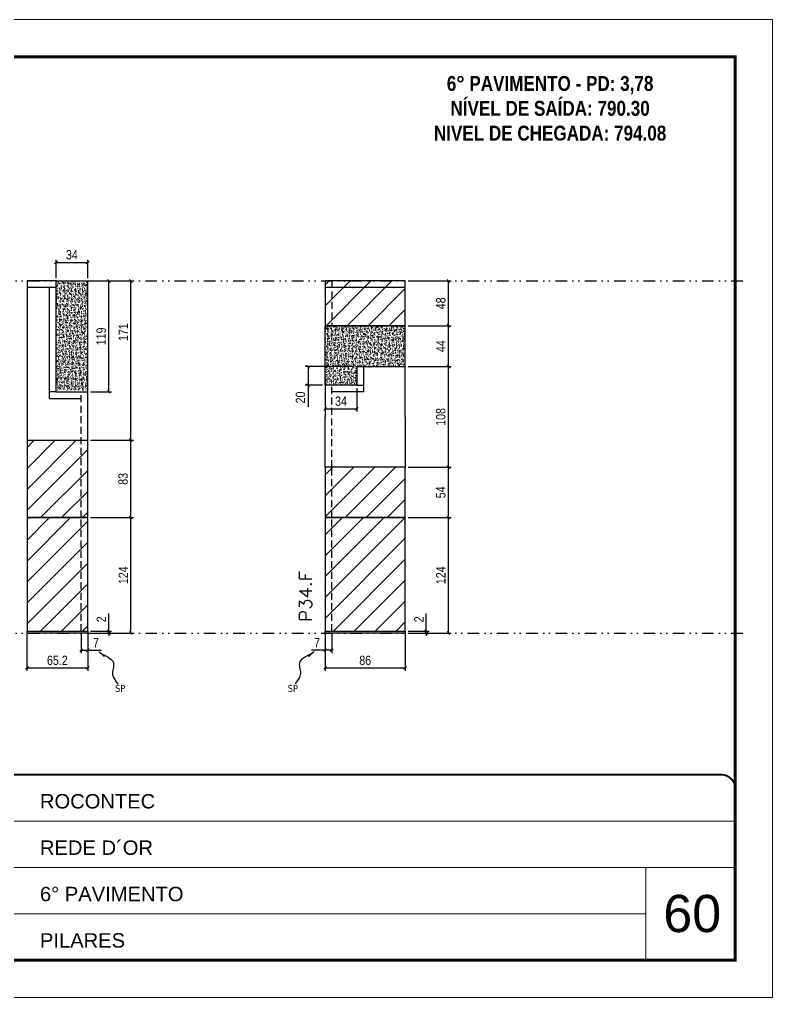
# Model space of a CAD drawing. Extents: x 28748 to 35002, y 14885 to 43501.
# Drawn here: x 34194 to 35002, y 26371 to 27421 of the extents above; entities that cross this region are included whole.
import ezdxf

# ---------------------------------------------------------------- set-up
doc = ezdxf.new("R2010")
doc.units = 0
for name, pattern in [('CONTINUO', [0]), ('DASHED', [0.75, 0.5, -0.25]), ('DIVIDE2', [0.625, 0.25, -0.125, 0, -0.125, 0, -0.125]), ('HIDDEN', [0.375, 0.25, -0.125])]:
    doc.linetypes.add(name, pattern=pattern)
for name, color, linetype, lineweight in [('CARIMBO', 255, 'Continuous', 9), ('Folhas', 255, 'Continuous', 9), ('Hachura', 251, 'Continuous', 9), ('SARRAFO DE PRESSAO', 251, 'DASHED', 9), ('Texto Seção', 7, 'Continuous', 15)]:
    doc.layers.add(name, color=color, linetype=linetype, lineweight=lineweight)
for name, color, linetype in [('COTA', 241, 'Continuous'), ('NOMENCLATURA', 7, 'Continuous'), ('Nível', 160, 'Continuous'), ('Painéis', 200, 'Continuous'), ('SARR_2.2x7', 40, 'Continuous'), ('Sarrafo de Pressão', 42, 'HIDDEN'), ('texto', 7, 'Continuous')]:
    doc.layers.add(name, color=color, linetype=linetype)
doc.styles.add('ARIAL', font='arial.ttf')
doc.styles.add('COTA TECNICA', font='techl___.ttf', dxfattribs={"height": 10})
doc.styles.add('COTA TECNICA-50', font='techl___.ttf', dxfattribs={"height": 10})
doc.styles.add('REGUA-120', font='ROMANS.shx', dxfattribs={"height": 15})
doc.styles.add('ROMANC', font='techb___.ttf', dxfattribs={"height": 2.5})
doc.styles.get("Standard").update_dxf_attribs({"font": 'arial.ttf'})
doc.dimstyles.new('COTA PAINEL-50', dxfattribs={"dimtxt": 10, "dimasz": 3, "dimexe": 3, "dimexo": 3, "dimgap": 3, "dimtad": 1, "dimdec": 1, "dimzin": 12, "dimdsep": 46, "dimtxsty": 'COTA TECNICA-50', "dimblk1": 'OBLIQUE', "dimblk2": 'OBLIQUE', "dimsah": 1, "dimcen": 0.9, "dimclrd": 4, "dimclre": 4, "dimclrt": 240, "dimadec": 1, "dimazin": 3, "dimtfac": 1, "dimtdec": 1, "dimtmove": 0, "dimatfit": 3, "dimfxl": 1, "dimtolj": 1, "dimtzin": 12, "dimarcsym": 0})
doc.dimstyles.new('PAINEL', dxfattribs={"dimtxt": 10, "dimasz": 3, "dimexe": 3, "dimexo": 3, "dimgap": 3, "dimtad": 1, "dimdec": 1, "dimzin": 12, "dimdsep": 46, "dimtxsty": 'COTA TECNICA', "dimblk1": 'OBLIQUE', "dimblk2": 'OBLIQUE', "dimsah": 1, "dimcen": 0.9, "dimclrd": 4, "dimclre": 4, "dimclrt": 240, "dimadec": 1, "dimazin": 3, "dimtfac": 1, "dimtdec": 1, "dimtmove": 0, "dimatfit": 3, "dimfxl": 1, "dimtolj": 1, "dimtzin": 12, "dimarcsym": 0})
doc.dimstyles.get("Standard").update_dxf_attribs({"dimtxt": 0.18, "dimasz": 0.18, "dimexe": 0.18, "dimexo": 0.0625, "dimgap": 0.09, "dimtad": 0, "dimtih": 1, "dimtoh": 1, "dimdec": 4, "dimzin": 0, "dimdsep": 46, "dimtxsty": 'Standard', "dimcen": 0.09, "dimadec": 0, "dimazin": 0, "dimtfac": 1, "dimtdec": 4, "dimtofl": 0, "dimtmove": 0, "dimatfit": 3, "dimfxl": 1, "dimtolj": 1, "dimtzin": 0, "dimarcsym": 0})
pattern_1 = [(45, (-97089.158, -2076.637), (-11.2253202, 11.2253202), [])]

# ---------------------------------------------------------------- blocks, each defined once
blk = doc.blocks.new('9999999999')
at = {"color": 30, "linetype": 'CONTINUO'}
for p, q in [((98564.6, 34379.6), (99584, 34379.6)), ((98564.6, 34329.8), (99488, 34329.8)), ((99584, 34329.8), (99488, 34329.8)), ((99488, 34329.8), (99488, 34230.2)), ((98564.6, 34280), (99488, 34280))]:
    blk.add_line(p, q, dxfattribs=at)
at = {"color": 30, "linetype": 'CONTINUO', "const_width": 2}
blk.add_lwpolyline([(99584, 34230.2), (99584, 34414.4, 0.414214), (99569, 34429.4), (98229, 34429.4, 0.414214), (98214, 34414.4), (98214, 34245.2, 0.414214), (98229, 34230.2), (99584, 34230.2)], format="xyb", dxfattribs=at)
at = {"layer": 'Folhas'}
blk.add_lwpolyline([(98139, 34190.2), (99624, 34190.2), (99624, 35240.2), (98139, 35240.2)], close=True, dxfattribs=at)
at = {"layer": 'Folhas', "color": 30, "const_width": 3}
blk.add_lwpolyline([(98214, 34230.2), (99584, 34230.2), (99584, 35200.2), (98214, 35200.2)], close=True, dxfattribs=at)
at = {"color": 7, "linetype": 'Continuous', "ltscale": 5, "style": 'ARIAL'}
for s, height, p in [('ROCONTEC', 15.48, (98837.7, 34393.1)), ('REDE D´OR', 15.48, (98837.7, 34343.3)), ('6° PAVIMENTO', 15.483, (98837.7, 34293.5)), ('PILARES', 15.48, (98837.7, 34243.7))]:
    blk.add_text(s, height=height, dxfattribs=at).set_placement(p)
blk = doc.blocks.new('_Oblique')
at = {"color": 0, "linetype": 'ByBlock', "lineweight": -2}
blk.add_line((-0.5, -0.5), (0.5, 0.5), dxfattribs=at)
blk = doc.blocks.new('*D1189')
at = {"layer": 'COTA', "color": 4, "lineweight": -2, "transparency": 16777216}
for p, q in [((34201.6, 26761), (34201.6, 26721.5)), ((34266.8, 26761), (34266.8, 26721.5)), ((34201.6, 26724.5), (34266.8, 26724.5))]:
    blk.add_line(p, q, dxfattribs=at)
at = {"layer": 'Defpoints', "color": 0, "transparency": 16777216}
for p in [(34201.6, 26764), (34266.8, 26764), (34266.8, 26724.5)]:
    blk.add_point(p, dxfattribs=at)
at = {"layer": 'COTA', "color": 4, "lineweight": -2, "transparency": 16777216, "xscale": 3, "yscale": 3, "zscale": 3, "rotation": 180}
blk.add_blockref('_Oblique', (34201.6, 26724.5), dxfattribs=at)
at = {"layer": 'COTA', "color": 4, "lineweight": -2, "transparency": 16777216, "xscale": 3, "yscale": 3, "zscale": 3}
blk.add_blockref('_Oblique', (34266.8, 26724.5), dxfattribs=at)
at = {"layer": 'COTA', "color": 240, "transparency": 16777216, "insert": (34234.2, 26732.6), "char_height": 10, "attachment_point": 5, "style": 'COTA TECNICA'}
blk.add_mtext('\\A1;65.2', dxfattribs=at)
blk = doc.blocks.new('*D1190')
at = {"layer": 'COTA', "color": 4, "lineweight": -2, "transparency": 16777216}
for p, q in [((34269.8, 27140), (34316.1, 27140)), ((34313.1, 26969), (34313.1, 27140)), ((34269.8, 26969), (34316.1, 26969))]:
    blk.add_line(p, q, dxfattribs=at)
at = {"layer": 'Defpoints', "color": 0, "transparency": 16777216}
for p in [(34266.8, 27140), (34313.1, 27140), (34266.8, 26969)]:
    blk.add_point(p, dxfattribs=at)
at = {"layer": 'COTA', "color": 4, "lineweight": -2, "transparency": 16777216, "xscale": 3, "yscale": 3, "zscale": 3}
for p, rotation in [((34313.1, 27140), 90), ((34313.1, 26969), 270)]:
    blk.add_blockref('_Oblique', p, dxfattribs=dict(at, rotation=rotation))
at = {"layer": 'COTA', "color": 240, "transparency": 16777216, "insert": (34305, 27085), "char_height": 10, "attachment_point": 5, "rotation": 90, "style": 'COTA TECNICA'}
blk.add_mtext('\\A1;171', dxfattribs=at)
blk = doc.blocks.new('*D1191')
at = {"layer": 'COTA', "color": 4, "lineweight": -2, "transparency": 16777216}
for p, q in [((34259.8, 26761), (34259.8, 26740.5)), ((34266.8, 26759), (34266.8, 26740.5)), ((34259.8, 26743.5), (34266.8, 26743.5)), ((34266.8, 26743.5), (34281.6, 26743.5))]:
    blk.add_line(p, q, dxfattribs=at)
at = {"layer": 'Defpoints', "color": 0, "transparency": 16777216}
for p in [(34259.8, 26764), (34266.8, 26762), (34266.8, 26743.5)]:
    blk.add_point(p, dxfattribs=at)
at = {"layer": 'COTA', "color": 4, "lineweight": -2, "transparency": 16777216, "xscale": 3, "yscale": 3, "zscale": 3, "rotation": 180}
blk.add_blockref('_Oblique', (34259.8, 26743.5), dxfattribs=at)
at = {"layer": 'COTA', "color": 4, "lineweight": -2, "transparency": 16777216, "xscale": 3, "yscale": 3, "zscale": 3}
blk.add_blockref('_Oblique', (34266.8, 26743.5), dxfattribs=at)
at = {"layer": 'COTA', "color": 240, "transparency": 16777216, "insert": (34275.7, 26751.5), "char_height": 10, "attachment_point": 5, "style": 'COTA TECNICA-50'}
blk.add_mtext('\\A1;7', dxfattribs=at)
blk = doc.blocks.new('*D1192')
at = {"layer": 'COTA', "color": 4, "lineweight": -2, "transparency": 16777216}
for p, q in [((34269.8, 26886), (34316.1, 26886)), ((34313.1, 26762), (34313.1, 26886)), ((34269.8, 26762), (34316.1, 26762))]:
    blk.add_line(p, q, dxfattribs=at)
at = {"layer": 'Defpoints', "color": 0, "transparency": 16777216}
for p in [(34266.8, 26886), (34313.1, 26886), (34266.8, 26762)]:
    blk.add_point(p, dxfattribs=at)
at = {"layer": 'COTA', "color": 4, "lineweight": -2, "transparency": 16777216, "xscale": 3, "yscale": 3, "zscale": 3}
for p, rotation in [((34313.1, 26886), 90), ((34313.1, 26762), 270)]:
    blk.add_blockref('_Oblique', p, dxfattribs=dict(at, rotation=rotation))
at = {"layer": 'COTA', "color": 240, "transparency": 16777216, "insert": (34305, 26824), "char_height": 10, "attachment_point": 5, "rotation": 90, "style": 'COTA TECNICA-50'}
blk.add_mtext('\\A1;124', dxfattribs=at)
blk = doc.blocks.new('*D1193')
at = {"layer": 'COTA', "color": 4, "lineweight": -2, "transparency": 16777216}
for p, q in [((34289.4, 26764), (34289.4, 26782.8)), ((34269.8, 26764), (34292.4, 26764)), ((34269.8, 26762), (34292.4, 26762)), ((34289.4, 26762), (34289.4, 26764)), ((34289.4, 26762), (34289.4, 26759))]:
    blk.add_line(p, q, dxfattribs=at)
at = {"layer": 'Defpoints', "color": 0, "transparency": 16777216}
for p in [(34266.8, 26764), (34266.8, 26762), (34289.4, 26762)]:
    blk.add_point(p, dxfattribs=at)
at = {"layer": 'COTA', "color": 4, "lineweight": -2, "transparency": 16777216, "xscale": 3, "yscale": 3, "zscale": 3}
for p, rotation in [((34289.4, 26764), 270), ((34289.4, 26762), 90)]:
    blk.add_blockref('_Oblique', p, dxfattribs=dict(at, rotation=rotation))
at = {"layer": 'COTA', "color": 240, "transparency": 16777216, "insert": (34281.4, 26776.7), "char_height": 10, "attachment_point": 5, "rotation": 90, "style": 'COTA TECNICA-50'}
blk.add_mtext('\\A1;2', dxfattribs=at)
blk = doc.blocks.new('*D1194')
at = {"layer": 'COTA', "color": 4, "linetype": 'ByBlock', "lineweight": -2, "transparency": 16777216}
for p, q in [((34269.8, 26969), (34316.1, 26969)), ((34313.1, 26886), (34313.1, 26969)), ((34269.8, 26886), (34316.1, 26886))]:
    blk.add_line(p, q, dxfattribs=at)
at = {"layer": 'Defpoints', "color": 0, "linetype": 'ByBlock', "transparency": 16777216}
for p in [(34266.8, 26969), (34313.1, 26969), (34266.8, 26886)]:
    blk.add_point(p, dxfattribs=at)
at = {"layer": 'COTA', "color": 4, "linetype": 'ByBlock', "lineweight": -2, "transparency": 16777216, "xscale": 3, "yscale": 3, "zscale": 3}
for p, rotation in [((34313.1, 26969), 90), ((34313.1, 26886), 270)]:
    blk.add_blockref('_Oblique', p, dxfattribs=dict(at, rotation=rotation))
at = {"layer": 'COTA', "color": 240, "linetype": 'ByBlock', "transparency": 16777216, "insert": (34304.8, 26927.5), "char_height": 10, "attachment_point": 5, "rotation": 90, "style": 'COTA TECNICA'}
blk.add_mtext('\\A1;83', dxfattribs=at)
blk = doc.blocks.new('*D1195')
at = {"layer": 'COTA', "color": 4, "lineweight": -2, "transparency": 16777216}
for p, q in [((34521.7, 26761), (34521.7, 26721.5)), ((34607.7, 26761), (34607.7, 26721.5)), ((34521.7, 26724.5), (34607.7, 26724.5))]:
    blk.add_line(p, q, dxfattribs=at)
at = {"layer": 'Defpoints', "color": 0, "transparency": 16777216}
for p in [(34521.7, 26764), (34607.7, 26764), (34607.7, 26724.5)]:
    blk.add_point(p, dxfattribs=at)
at = {"layer": 'COTA', "color": 4, "lineweight": -2, "transparency": 16777216, "xscale": 3, "yscale": 3, "zscale": 3, "rotation": 180}
blk.add_blockref('_Oblique', (34521.7, 26724.5), dxfattribs=at)
at = {"layer": 'COTA', "color": 4, "lineweight": -2, "transparency": 16777216, "xscale": 3, "yscale": 3, "zscale": 3}
blk.add_blockref('_Oblique', (34607.7, 26724.5), dxfattribs=at)
at = {"layer": 'COTA', "color": 240, "transparency": 16777216, "insert": (34564.7, 26732.6), "char_height": 10, "attachment_point": 5, "style": 'COTA TECNICA'}
blk.add_mtext('\\A1;86', dxfattribs=at)
blk = doc.blocks.new('*D1196')
at = {"layer": 'COTA', "color": 4, "lineweight": -2, "transparency": 16777216}
for p, q in [((34521.7, 26759), (34521.7, 26740.5)), ((34528.7, 26761), (34528.7, 26740.5)), ((34521.7, 26743.5), (34507, 26743.5)), ((34528.7, 26743.5), (34521.7, 26743.5))]:
    blk.add_line(p, q, dxfattribs=at)
at = {"layer": 'Defpoints', "color": 0, "transparency": 16777216}
for p in [(34521.7, 26762), (34528.7, 26764), (34521.7, 26743.5)]:
    blk.add_point(p, dxfattribs=at)
at = {"layer": 'COTA', "color": 4, "lineweight": -2, "transparency": 16777216, "xscale": 3, "yscale": 3, "zscale": 3, "rotation": 180}
blk.add_blockref('_Oblique', (34521.7, 26743.5), dxfattribs=at)
at = {"layer": 'COTA', "color": 4, "lineweight": -2, "transparency": 16777216, "xscale": 3, "yscale": 3, "zscale": 3}
blk.add_blockref('_Oblique', (34528.7, 26743.5), dxfattribs=at)
at = {"layer": 'COTA', "color": 240, "transparency": 16777216, "insert": (34512.9, 26751.5), "char_height": 10, "attachment_point": 5, "style": 'COTA TECNICA-50'}
blk.add_mtext('\\A1;7', dxfattribs=at)
blk = doc.blocks.new('*D1197')
at = {"layer": 'COTA', "color": 4, "lineweight": -2, "transparency": 16777216}
for p, q in [((34610.7, 26886), (34657, 26886)), ((34654, 26762), (34654, 26886)), ((34610.7, 26762), (34657, 26762))]:
    blk.add_line(p, q, dxfattribs=at)
at = {"layer": 'Defpoints', "color": 0, "transparency": 16777216}
for p in [(34607.7, 26886), (34654, 26886), (34607.7, 26762)]:
    blk.add_point(p, dxfattribs=at)
at = {"layer": 'COTA', "color": 4, "lineweight": -2, "transparency": 16777216, "xscale": 3, "yscale": 3, "zscale": 3}
for p, rotation in [((34654, 26886), 90), ((34654, 26762), 270)]:
    blk.add_blockref('_Oblique', p, dxfattribs=dict(at, rotation=rotation))
at = {"layer": 'COTA', "color": 240, "transparency": 16777216, "insert": (34645.9, 26824), "char_height": 10, "attachment_point": 5, "rotation": 90, "style": 'COTA TECNICA-50'}
blk.add_mtext('\\A1;124', dxfattribs=at)
blk = doc.blocks.new('*D1198')
at = {"layer": 'COTA', "color": 4, "lineweight": -2, "transparency": 16777216}
for p, q in [((34630.3, 26764), (34630.3, 26782.8)), ((34610.7, 26764), (34633.3, 26764)), ((34610.7, 26762), (34633.3, 26762)), ((34630.3, 26762), (34630.3, 26764)), ((34630.3, 26762), (34630.3, 26759))]:
    blk.add_line(p, q, dxfattribs=at)
at = {"layer": 'Defpoints', "color": 0, "transparency": 16777216}
for p in [(34607.7, 26764), (34607.7, 26762), (34630.3, 26762)]:
    blk.add_point(p, dxfattribs=at)
at = {"layer": 'COTA', "color": 4, "lineweight": -2, "transparency": 16777216, "xscale": 3, "yscale": 3, "zscale": 3}
for p, rotation in [((34630.3, 26764), 270), ((34630.3, 26762), 90)]:
    blk.add_blockref('_Oblique', p, dxfattribs=dict(at, rotation=rotation))
at = {"layer": 'COTA', "color": 240, "transparency": 16777216, "insert": (34622.3, 26776.7), "char_height": 10, "attachment_point": 5, "rotation": 90, "style": 'COTA TECNICA-50'}
blk.add_mtext('\\A1;2', dxfattribs=at)
blk = doc.blocks.new('*D1199')
at = {"layer": 'COTA', "color": 4, "linetype": 'ByBlock', "lineweight": -2, "transparency": 16777216}
for p, q in [((34269.8, 27140), (34292.4, 27140)), ((34289.4, 27021), (34289.4, 27140)), ((34269.8, 27021), (34292.4, 27021))]:
    blk.add_line(p, q, dxfattribs=at)
at = {"layer": 'Defpoints', "color": 0, "linetype": 'ByBlock', "transparency": 16777216}
for p in [(34266.8, 27140), (34289.4, 27140), (34266.8, 27021)]:
    blk.add_point(p, dxfattribs=at)
at = {"layer": 'COTA', "color": 4, "linetype": 'ByBlock', "lineweight": -2, "transparency": 16777216, "xscale": 3, "yscale": 3, "zscale": 3}
for p, rotation in [((34289.4, 27140), 90), ((34289.4, 27021), 270)]:
    blk.add_blockref('_Oblique', p, dxfattribs=dict(at, rotation=rotation))
at = {"layer": 'COTA', "color": 240, "linetype": 'ByBlock', "transparency": 16777216, "insert": (34281.3, 27080.5), "char_height": 10, "attachment_point": 5, "rotation": 90, "style": 'COTA TECNICA'}
blk.add_mtext('\\A1;119', dxfattribs=at)
blk = doc.blocks.new('*D1200')
at = {"layer": 'COTA', "color": 4, "linetype": 'ByBlock', "lineweight": -2, "transparency": 16777216}
for p, q in [((34610.7, 26940), (34657, 26940)), ((34654, 26886), (34654, 26940)), ((34610.7, 26886), (34657, 26886))]:
    blk.add_line(p, q, dxfattribs=at)
at = {"layer": 'Defpoints', "color": 0, "linetype": 'ByBlock', "transparency": 16777216}
for p in [(34607.7, 26940), (34654, 26940), (34607.7, 26886)]:
    blk.add_point(p, dxfattribs=at)
at = {"layer": 'COTA', "color": 4, "linetype": 'ByBlock', "lineweight": -2, "transparency": 16777216, "xscale": 3, "yscale": 3, "zscale": 3}
for p, rotation in [((34654, 26940), 90), ((34654, 26886), 270)]:
    blk.add_blockref('_Oblique', p, dxfattribs=dict(at, rotation=rotation))
at = {"layer": 'COTA', "color": 240, "linetype": 'ByBlock', "transparency": 16777216, "insert": (34645.9, 26913), "char_height": 10, "attachment_point": 5, "rotation": 90, "style": 'COTA TECNICA'}
blk.add_mtext('\\A1;54', dxfattribs=at)
blk = doc.blocks.new('*D1201')
at = {"layer": 'COTA', "color": 4, "linetype": 'ByBlock', "lineweight": -2, "transparency": 16777216}
for p, q in [((34610.7, 27048), (34657, 27048)), ((34654, 26940), (34654, 27048)), ((34610.7, 26940), (34657, 26940))]:
    blk.add_line(p, q, dxfattribs=at)
at = {"layer": 'Defpoints', "color": 0, "linetype": 'ByBlock', "transparency": 16777216}
for p in [(34607.7, 27048), (34654, 27048), (34607.7, 26940)]:
    blk.add_point(p, dxfattribs=at)
at = {"layer": 'COTA', "color": 4, "linetype": 'ByBlock', "lineweight": -2, "transparency": 16777216, "xscale": 3, "yscale": 3, "zscale": 3}
for p, rotation in [((34654, 27048), 90), ((34654, 26940), 270)]:
    blk.add_blockref('_Oblique', p, dxfattribs=dict(at, rotation=rotation))
at = {"layer": 'COTA', "color": 240, "linetype": 'ByBlock', "transparency": 16777216, "insert": (34645.8, 26994), "char_height": 10, "attachment_point": 5, "rotation": 90, "style": 'COTA TECNICA'}
blk.add_mtext('\\A1;108', dxfattribs=at)
blk = doc.blocks.new('*D1981')
at = {"layer": 'COTA', "color": 4, "lineweight": -2, "transparency": 16777216}
for p, q in [((34552.7, 27048), (34500.3, 27048)), ((34503.3, 27048), (34503.3, 27028)), ((34518.7, 27028), (34500.3, 27028)), ((34503.3, 27028), (34503.3, 27004.8))]:
    blk.add_line(p, q, dxfattribs=at)
at = {"layer": 'Defpoints', "color": 0, "transparency": 16777216}
for p in [(34555.7, 27048), (34503.3, 27028), (34521.7, 27028)]:
    blk.add_point(p, dxfattribs=at)
at = {"layer": 'COTA', "color": 4, "lineweight": -2, "transparency": 16777216, "xscale": 3, "yscale": 3, "zscale": 3}
for p, rotation in [((34503.3, 27048), 90), ((34503.3, 27028), 270)]:
    blk.add_blockref('_Oblique', p, dxfattribs=dict(at, rotation=rotation))
at = {"layer": 'COTA', "color": 240, "transparency": 16777216, "insert": (34495.2, 27014.9), "char_height": 10, "attachment_point": 5, "rotation": 90, "style": 'COTA TECNICA'}
blk.add_mtext('\\A1;20', dxfattribs=at)
blk = doc.blocks.new('*D2067')
at = {"layer": 'COTA', "color": 4, "lineweight": -2, "transparency": 16777216}
for p, q in [((34610.7, 27092), (34657, 27092)), ((34654, 27048), (34654, 27092)), ((34610.7, 27048), (34657, 27048))]:
    blk.add_line(p, q, dxfattribs=at)
at = {"layer": 'Defpoints', "color": 0, "transparency": 16777216}
for p in [(34607.7, 27092), (34654, 27092), (34607.7, 27048)]:
    blk.add_point(p, dxfattribs=at)
at = {"layer": 'COTA', "color": 4, "lineweight": -2, "transparency": 16777216, "xscale": 3, "yscale": 3, "zscale": 3}
for p, rotation in [((34654, 27092), 90), ((34654, 27048), 270)]:
    blk.add_blockref('_Oblique', p, dxfattribs=dict(at, rotation=rotation))
at = {"layer": 'COTA', "color": 240, "transparency": 16777216, "insert": (34645.9, 27070), "char_height": 10, "attachment_point": 5, "rotation": 90, "style": 'COTA TECNICA-50'}
blk.add_mtext('\\A1;44', dxfattribs=at)
blk = doc.blocks.new('*D2130')
at = {"layer": 'COTA', "color": 4, "lineweight": -2, "transparency": 16777216}
for p, q in [((34232.8, 27143), (34232.8, 27162.8)), ((34232.8, 27159.8), (34266.8, 27159.8)), ((34266.8, 27143), (34266.8, 27162.8))]:
    blk.add_line(p, q, dxfattribs=at)
at = {"layer": 'Defpoints', "color": 0, "transparency": 16777216}
for p in [(34266.8, 27159.8), (34232.8, 27140), (34266.8, 27140)]:
    blk.add_point(p, dxfattribs=at)
at = {"layer": 'COTA', "color": 4, "lineweight": -2, "transparency": 16777216, "xscale": 3, "yscale": 3, "zscale": 3, "rotation": 180}
blk.add_blockref('_Oblique', (34232.8, 27159.8), dxfattribs=at)
at = {"layer": 'COTA', "color": 4, "lineweight": -2, "transparency": 16777216, "xscale": 3, "yscale": 3, "zscale": 3}
blk.add_blockref('_Oblique', (34266.8, 27159.8), dxfattribs=at)
at = {"layer": 'COTA', "color": 240, "transparency": 16777216, "insert": (34249.8, 27168.1), "char_height": 10, "attachment_point": 5, "style": 'COTA TECNICA-50'}
blk.add_mtext('\\A1;34', dxfattribs=at)
blk = doc.blocks.new('*D1432')
at = {"layer": 'COTA', "color": 4, "lineweight": -2, "transparency": 16777216}
for p, q in [((34610.7, 27140), (34657, 27140)), ((34654, 27092), (34654, 27140)), ((34610.7, 27092), (34657, 27092))]:
    blk.add_line(p, q, dxfattribs=at)
at = {"layer": 'Defpoints', "color": 0, "transparency": 16777216}
for p in [(34607.7, 27140), (34654, 27140), (34607.7, 27092)]:
    blk.add_point(p, dxfattribs=at)
at = {"layer": 'COTA', "color": 4, "lineweight": -2, "transparency": 16777216, "xscale": 3, "yscale": 3, "zscale": 3}
for p, rotation in [((34654, 27140), 90), ((34654, 27092), 270)]:
    blk.add_blockref('_Oblique', p, dxfattribs=dict(at, rotation=rotation))
at = {"layer": 'COTA', "color": 240, "transparency": 16777216, "insert": (34645.9, 27116), "char_height": 10, "attachment_point": 5, "rotation": 90, "style": 'COTA TECNICA-50'}
blk.add_mtext('\\A1;48', dxfattribs=at)
blk = doc.blocks.new('*D2484')
at = {"layer": 'COTA', "color": 4, "lineweight": -2, "transparency": 16777216}
for p, q in [((34521.7, 27025), (34521.7, 26999.7)), ((34555.7, 27025), (34555.7, 26999.7)), ((34521.7, 27002.7), (34555.7, 27002.7))]:
    blk.add_line(p, q, dxfattribs=at)
at = {"layer": 'Defpoints', "color": 0, "transparency": 16777216}
for p in [(34521.7, 27028), (34555.7, 27028), (34555.7, 27002.7)]:
    blk.add_point(p, dxfattribs=at)
at = {"layer": 'COTA', "color": 4, "lineweight": -2, "transparency": 16777216, "xscale": 3, "yscale": 3, "zscale": 3, "rotation": 180}
blk.add_blockref('_Oblique', (34521.7, 27002.7), dxfattribs=at)
at = {"layer": 'COTA', "color": 4, "lineweight": -2, "transparency": 16777216, "xscale": 3, "yscale": 3, "zscale": 3}
blk.add_blockref('_Oblique', (34555.7, 27002.7), dxfattribs=at)
at = {"layer": 'COTA', "color": 240, "transparency": 16777216, "insert": (34538.7, 27010.9), "char_height": 10, "attachment_point": 5, "style": 'COTA TECNICA'}
blk.add_mtext('\\A1;34', dxfattribs=at)

msp = doc.modelspace()

# ---------------------------------------------------------------- hatches: boundary and pattern name
at = {"layer": 'COTA', "linetype": 'ByBlock'}
h = msp.add_hatch(dxfattribs=at)
h.set_pattern_fill('AR-CONC', color=256, scale=0.03)
h.set_pattern_definition([(50, (-97089.158, -2132.6368), (5.46554007, -0.47817257), [0.5715, -6.2865]), (355, (-97089.158, -2132.637), (-1.05730264, 5.73170536), [0.4572, -5.02921753]), (100.4514447, (-97088.7025, -2132.6766), (4.40823741, 5.25353256), [0.48570026, -5.34270734]), (46.1842, (-97089.158, -2131.113), (8.13237123, -1.26126984), [0.85725, -9.42975]), (96.6355576, (-97088.48, -2131.218), (7.122124, 7.42278374), [0.7285507, -8.01406824]), (351.184151, (-97089.158, -2131.113), (7.122124, 7.42278374), [0.685799, -7.54379196]), (21, (-97088.396, -2131.4938), (4.54843174, -3.06795595), [0.5715, -6.2865]), (326, (-97088.396, -2131.494), (1.85406085, 5.52563898), [0.4572, -5.0292]), (71.451445, (-97088.017, -2131.7494), (6.40249258, 2.45768307), [0.48570026, -5.34269813]), (37.5, (-97089.158, -2132.6368), (0.092658098, 2.536651166), [0, -4.96824, 0, -5.1054, 0, -5.04825]), (7.5, (-97089.158, -2132.6368), (2.004589875, 3.005417245), [0, -2.91084, 0, -4.85394, 0, -1.92405]), (327.5, (-97090.8572, -2132.6368), (4.067717855, -0.17186232), [0, -1.905, 0, -5.9436, 0, -7.8867]), (317.5, (-97091.6192, -2132.6368), (4.44387544, 0.76279473), [0, -2.4765, 0, -3.94716, 0, -5.6007])])
h.paths.add_polyline_path([(34266.85, 27139.98), (34232.85, 27139.98)], flags=17)
h.paths.add_polyline_path([(34232.85, 27139.98), (34232.85, 27022.98), (34266.85, 27022.98), (34266.85, 27139.98)])
h = msp.add_hatch(dxfattribs=at)
h.set_pattern_fill('AR-CONC', color=256, scale=0.03)
h.set_pattern_definition([(50, (28982.8086, 36686.8853), (5.46554, -0.4781726), [0.5715, -6.2865]), (355, (28982.8086, 36686.885), (-1.0573026, 5.7317054), [0.4572, -5.0292175]), (100.451445, (28983.264, 36686.8454), (4.4082374, 5.2535326), [0.4857003, -5.3427073]), (46.1842, (28982.8086, 36688.409), (8.1323712, -1.26127), [0.85725, -9.42975]), (96.63556, (28983.486, 36688.304), (7.122124, 7.422784), [0.728551, -8.014068]), (351.18415, (28982.809, 36688.409), (7.122124, 7.422784), [0.685799, -7.543792]), (21, (28983.5706, 36688.0283), (4.5484317, -3.067956), [0.5715, -6.2865]), (326, (28983.5706, 36688.028), (1.8540609, 5.525639), [0.4572, -5.0292]), (71.451445, (28983.9496, 36687.7726), (6.4024926, 2.457683), [0.4857003, -5.342698]), (37.5, (28982.8086, 36686.8853), (0.0926581, 2.53665117), [0, -4.96824, 0, -5.1054, 0, -5.04825]), (7.5, (28982.8086, 36686.8853), (2.0045899, 3.00541724), [0, -2.91084, 0, -4.85394, 0, -1.92405]), (327.5, (28981.1093, 36686.8853), (4.06771786, -0.17186232), [0, -1.905, 0, -5.9436, 0, -7.8867]), (317.5, (28980.3473, 36686.8853), (4.4438754, 0.7627947), [0, -2.4765, 0, -3.94716, 0, -5.6007])])
h.paths.add_polyline_path([(34607.73, 27047.98), (34607.73, 27091.98), (34521.73, 27091.98), (34521.73, 27027.98), (34555.73, 27027.98), (34555.73, 27047.98)])
at = {"layer": 'Hachura', "linetype": 'ByBlock'}
h = msp.add_hatch(dxfattribs=at)
h.set_pattern_fill('ANSI31', color=256, scale=5)
h.set_pattern_definition([(45, (28982.809, 33271.16), (-11.22532, 11.22532), [])])
h.paths.add_polyline_path([(34521.73, 27139.98), (34521.73, 27091.98), (34607.73, 27091.98), (34607.73, 27139.98)])
h = msp.add_hatch(dxfattribs=at)
h.set_pattern_fill('ANSI31', color=256, scale=5)
h.set_pattern_definition([(45, (28982.809, 36716.885), (-11.22532, 11.22532), [])])
h.paths.add_polyline_path([(34201.65, 26885.98), (34266.85, 26885.98), (34266.85, 26968.98), (34201.65, 26968.98)])
h = msp.add_hatch(dxfattribs=at)
h.set_pattern_fill('ANSI31', color=256, scale=5)
h.set_pattern_definition([(45, (-97089.158, -2124.637), (-11.2253202, 11.2253202), [])])
h.paths.add_polyline_path([(34607.73, 26939.98), (34521.73, 26939.98), (34521.73, 26885.98), (34607.73, 26885.98)])
h = msp.add_hatch(dxfattribs=at)
h.set_pattern_fill('ANSI31', color=256, scale=5)
h.set_pattern_definition(pattern_1)
h.paths.add_polyline_path([(34266.85, 26885.98), (34201.65, 26885.98), (34201.65, 26763.98), (34266.85, 26763.98)])
h = msp.add_hatch(dxfattribs=at)
h.set_pattern_fill('ANSI31', color=256, scale=5)
h.set_pattern_definition(pattern_1)
h.paths.add_polyline_path([(34607.73, 26885.98), (34521.73, 26885.98), (34521.73, 26763.98), (34607.73, 26763.98)])

# ---------------------------------------------------------------- linework, layer by layer
at = {"layer": 'COTA', "linetype": 'ByBlock'}
for p, q in [((34232.85, 27139.98), (34266.85, 27139.98)), ((34266.85, 27020.98), (34266.85, 27139.98)), ((34521.73, 27027.98), (34521.73, 27091.98)), ((34607.73, 27091.98), (34521.73, 27091.98)), ((34607.73, 27047.98), (34607.73, 27091.98))]:
    msp.add_line(p, q, dxfattribs=at)
at = {"layer": 'Nível', "color": 4, "linetype": 'DIVIDE2', "ltscale": 50}
for p, q in [((33605.34, 27139.98), (34975.34, 27139.98)), ((33605.34, 26761.98), (34975.34, 26761.98))]:
    msp.add_line(p, q, dxfattribs=at)
at = {"layer": 'Painéis'}
for p, q in [((34232.85, 27139.98), (34201.65, 27139.98)), ((34201.65, 27139.98), (34201.65, 26968.98)), ((34232.85, 27020.98), (34232.85, 27139.98)), ((34607.73, 27139.98), (34521.73, 27139.98)), ((34521.73, 27139.98), (34521.73, 27091.98)), ((34607.73, 27091.98), (34607.73, 27139.98)), ((34521.73, 27091.98), (34607.73, 27091.98)), ((34607.73, 27047.98), (34555.73, 27047.98)), ((34555.73, 27047.98), (34555.73, 27027.98)), ((34607.73, 26993.98), (34607.73, 27047.98)), ((34521.73, 27027.98), (34521.73, 26993.98)), ((34555.73, 27027.98), (34521.73, 27027.98)), ((34232.85, 27020.98), (34266.85, 27020.98)), ((34266.85, 26968.98), (34266.85, 27020.98)), ((34521.73, 26939.98), (34521.73, 26993.98)), ((34607.73, 26993.98), (34607.73, 26939.98)), ((34201.65, 26968.98), (34201.65, 26885.98)), ((34201.65, 26968.98), (34266.85, 26968.98)), ((34201.65, 26968.98), (34266.85, 26968.98)), ((34266.85, 26885.98), (34266.85, 26968.98)), ((34521.73, 26939.98), (34521.73, 26885.98)), ((34607.73, 26939.98), (34521.73, 26939.98)), ((34607.73, 26885.98), (34607.73, 26939.98)), ((34201.65, 26885.98), (34266.85, 26885.98)), ((34521.73, 26885.98), (34607.73, 26885.98))]:
    msp.add_line(p, q, dxfattribs=at)
for points in [[(34201.65, 26763.98), (34266.85, 26763.98), (34266.85, 26885.98), (34201.65, 26885.98)], [(34521.73, 26763.98), (34607.73, 26763.98), (34607.73, 26885.98), (34521.73, 26885.98)], [(34201.65, 26763.98), (34266.85, 26763.98), (34266.85, 26761.98), (34201.65, 26761.98)], [(34521.73, 26763.98), (34607.73, 26763.98), (34607.73, 26761.98), (34521.73, 26761.98)]]:
    msp.add_lwpolyline(points, close=True, dxfattribs=at)
at = {"layer": 'SARR_2.2x7'}
for p, q in [((34232.85, 27132.98), (34201.65, 27132.98)), ((34225.85, 27020.98), (34225.85, 27132.98)), ((34607.73, 27132.98), (34521.73, 27132.98)), ((34562.73, 27047.98), (34562.73, 27027.98)), ((34555.73, 27027.98), (34562.73, 27027.98)), ((34562.73, 27027.98), (34562.73, 27020.98)), ((34225.85, 27013.98), (34225.85, 27020.98)), ((34232.85, 27020.98), (34225.85, 27020.98)), ((34562.73, 27020.98), (34528.73, 27020.98)), ((34225.85, 27013.98), (34259.85, 27013.98))]:
    msp.add_line(p, q, dxfattribs=at)
at = {"layer": 'Sarrafo de Pressão', "ltscale": 30}
for p, q in [((34528.73, 27139.98), (34528.73, 27091.98)), ((34528.73, 26939.98), (34528.73, 27027.98)), ((34259.85, 26885.98), (34259.85, 27020.98)), ((34528.73, 26885.98), (34528.73, 26939.98)), ((34259.85, 26763.98), (34259.85, 26885.98)), ((34528.73, 26763.98), (34528.73, 26885.98))]:
    msp.add_line(p, q, dxfattribs=at)

# ---------------------------------------------------------------- block references
at = {"layer": 'SARRAFO DE PRESSAO', "color": 6, "linetype": 'ByBlock'}
msp.add_blockref('9999999999', (-64622.14, -7819.51), dxfattribs=at)

# ---------------------------------------------------------------- texts
at = {"layer": 'CARIMBO', "style": 'ARIAL'}
msp.add_text('60', height=40, dxfattribs=at).set_placement((34884.7, 26440.84))
at = {"layer": 'NOMENCLATURA', "color": 2, "insert": (34763.17, 27386.75), "char_height": 16, "attachment_point": 2, "style": 'ROMANC'}
msp.add_mtext_dynamic_manual_height_columns('\\P6° PAVIMENTO - PD: 3,78\\PNÍVEL DE SAÍDA: 790.30\\PNIVEL DE CHEGADA: 794.08', width=300.2766, gutter_width=1, heights=[0], dxfattribs=at)
at = {"layer": 'texto', "color": 0, "char_height": 7.5, "attachment_point": 5}
for insert in [(34301.62, 26702.48), (34486.95, 26702.48)]:
    msp.add_mtext('{\\fTahoma|b0|i0|c0|p34;\\C4;SP}', dxfattribs=dict(at, insert=insert))
at = {"layer": 'Texto Seção', "style": 'REGUA-120', "width": 1.1}
msp.add_text('P34.F', height=13, rotation=90, dxfattribs=at).set_placement((34507.27, 26774.04))

# ---------------------------------------------------------------- dimensions: what is measured, and where the dimension line sits
at = {"layer": 'COTA'}
for base, p1, p2, dimstyle, picture, middle in [((34266.85, 27159.83), (34232.85, 27139.98), (34266.85, 27139.98), 'COTA PAINEL-50', '*D2130', (34249.85, 27168.05)), ((34555.73, 27002.69), (34521.73, 27027.98), (34555.73, 27027.98), 'PAINEL', '*D2484', (34538.73, 27010.91)), ((34266.85, 26743.47), (34259.85, 26763.98), (34266.85, 26761.98), 'COTA PAINEL-50', '*D1191', (34275.71, 26751.54))]:
    dim = msp.add_linear_dim(base=base, p1=p1, p2=p2, dimstyle=dimstyle, dxfattribs=at)
    dim.commit()
    dim.dimension.update_dxf_attribs({"geometry": picture, "text_midpoint": middle})
dim = msp.add_linear_dim(base=(34313.08, 27139.98), p1=(34266.85, 26968.98), p2=(34266.85, 27139.98), angle=90, dimstyle='PAINEL', override={"dimarcsym": 2}, dxfattribs=at)
dim.commit()
dim.dimension.update_dxf_attribs({"geometry": '*D1190', "text_midpoint": (34313.08, 27084.98), "dimtype": 160})
at = {"layer": 'COTA', "linetype": 'ByBlock'}
for base, p1, p2, picture, middle in [((34289.37, 27139.98), (34266.85, 27020.98), (34266.85, 27139.98), '*D1199', (34281.28, 27080.48)), ((34653.97, 27047.98), (34607.73, 26939.98), (34607.73, 27047.98), '*D1201', (34645.85, 26993.98)), ((34313.08, 26968.98), (34266.85, 26885.98), (34266.85, 26968.98), '*D1194', (34304.84, 26927.48)), ((34653.97, 26939.98), (34607.73, 26885.98), (34607.73, 26939.98), '*D1200', (34645.86, 26912.98))]:
    dim = msp.add_linear_dim(base=base, p1=p1, p2=p2, angle=90, dimstyle='PAINEL', dxfattribs=at)
    dim.commit()
    dim.dimension.update_dxf_attribs({"geometry": picture, "text_midpoint": middle})
at = {"layer": 'COTA'}
for base, p1, p2, angle, dimstyle, picture, middle in [((34653.97, 27139.98), (34607.73, 27091.98), (34607.73, 27139.98), 90, 'COTA PAINEL-50', '*D1432', (34645.88, 27115.98)), ((34653.97, 27091.98), (34607.73, 27047.98), (34607.73, 27091.98), 90, 'COTA PAINEL-50', '*D2067', (34645.9, 27069.98)), ((34503.25, 27027.98), (34555.73, 27047.98), (34521.73, 27027.98), 90, 'PAINEL', '*D1981', (34495.15, 27014.87)), ((34313.08, 26885.98), (34266.85, 26761.98), (34266.85, 26885.98), 90, 'COTA PAINEL-50', '*D1192', (34305.01, 26823.98)), ((34653.97, 26885.98), (34607.73, 26761.98), (34607.73, 26885.98), 90, 'COTA PAINEL-50', '*D1197', (34645.9, 26823.98)), ((34521.73, 26743.47), (34528.73, 26763.98), (34521.73, 26761.98), 180, 'COTA PAINEL-50', '*D1196', (34512.87, 26751.54))]:
    dim = msp.add_linear_dim(base=base, p1=p1, p2=p2, angle=angle, dimstyle=dimstyle, dxfattribs=at)
    dim.commit()
    dim.dimension.update_dxf_attribs({"geometry": picture, "text_midpoint": middle})
for base, p1, p2, picture, middle in [((34289.37, 26761.98), (34266.85, 26763.98), (34266.85, 26761.98), '*D1193', (34289.37, 26776.72)), ((34630.26, 26761.98), (34607.73, 26763.98), (34607.73, 26761.98), '*D1198', (34630.26, 26776.72))]:
    dim = msp.add_linear_dim(base=base, p1=p1, p2=p2, angle=90, dimstyle='COTA PAINEL-50', dxfattribs=at)
    dim.commit()
    dim.dimension.update_dxf_attribs({"geometry": picture, "text_midpoint": middle, "dimtype": 160})
for base, p1, p2, picture, middle in [((34266.85, 26724.52), (34201.65, 26763.98), (34266.85, 26763.98), '*D1189', (34234.25, 26732.63)), ((34607.73, 26724.52), (34521.73, 26763.98), (34607.73, 26763.98), '*D1195', (34564.73, 26732.65))]:
    dim = msp.add_linear_dim(base=base, p1=p1, p2=p2, dimstyle='PAINEL', override={"dimarcsym": 2}, dxfattribs=at)
    dim.commit()
    dim.dimension.update_dxf_attribs({"geometry": picture, "text_midpoint": middle})

# ---------------------------------------------------------------- leaders
at = {"layer": 'COTA', "path_type": 1}
for points in [[(34278.67, 26741.8), (34294.46, 26729.96), (34293.53, 26716.95), (34299.09, 26707.17)], [(34509.9, 26741.8), (34494.12, 26729.96), (34495.04, 26716.95), (34489.49, 26707.17)]]:
    msp.add_leader(points, dimstyle='Standard', override={"dimasz": 8}, dxfattribs=at)

doc.saveas('drawing.dxf')
